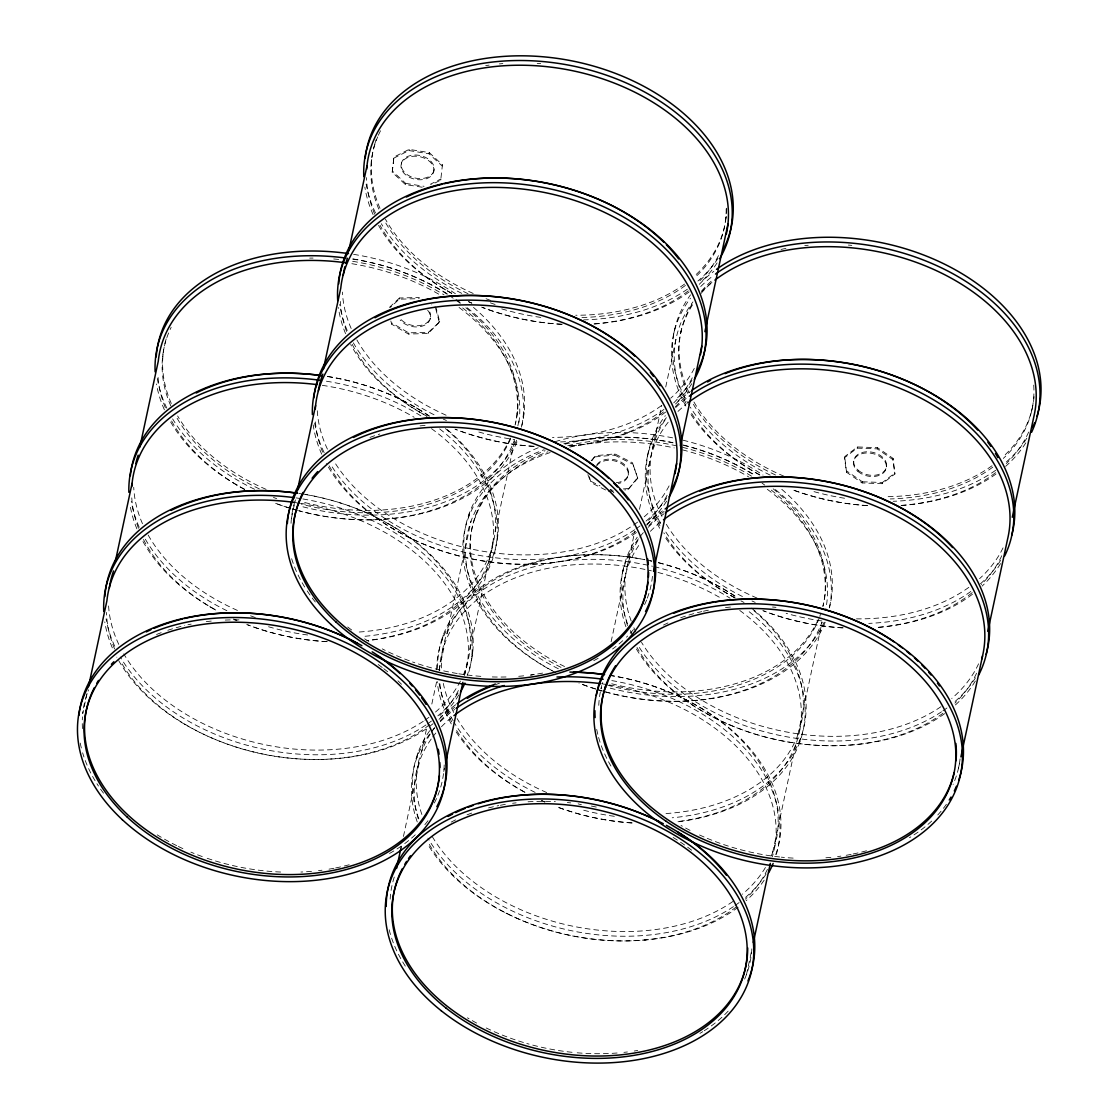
<?xml version="1.0" encoding="UTF-8"?>
<svg xmlns="http://www.w3.org/2000/svg" width="1118" height="1118" viewBox="0 0 1118 1118"><rect width="100%" height="100%" fill="white"/><g stroke="black" fill="none" stroke-linecap="round" stroke-linejoin="round"><path stroke-width="0.75" stroke-dasharray="5 3.75" d="M422.143 187.223L405.401 184.54L392.222 172.298L393.927 157.051L409.16 149.379L429.256 152.607L442.435 164.849L440.73 180.096L431.59 184.694M392.222 172.298L393.927 157.051M87.064 693.356L82.732 713.55A183.086 126.725 12.1 0 1 88.602 689.82M162.571 356.977L163.074 354.63M291.421 518.347L295.39 499.844M371.26 161.789L371.763 159.441M401.334 163.871L401.586 162.697M393.676 158.225L408.909 150.553L409.16 149.379M405.401 184.54L405.652 183.366L392.474 171.124M439.709 321.746L428.152 333.499L408.363 334.03L391.677 324.192L391.929 323.018L408.615 332.843L428.404 332.326L439.709 321.746L435.908 307.31L431.744 304.851M442.435 164.849L442.183 166.023L429.005 153.781L429.256 152.607M399.196 299.177L399.447 298.003L419.236 297.486L418.984 298.66L399.196 299.177L390.406 307.408M433.574 172.102A16.644 11.515 12.1 0 0 412.276 156.352A16.644 11.515 12.1 0 0 406.519 175.498A16.644 11.515 12.1 0 0 433.574 172.102L433.826 170.928A16.644 11.515 12.1 0 0 412.528 155.178A16.644 11.515 12.1 0 0 406.77 174.324A16.644 11.515 12.1 0 0 433.826 170.928M440.73 180.096L440.981 178.922L430.318 184.288M408.363 334.03L408.615 332.843M430.039 319.273L430.29 318.099M428.152 333.499L428.404 332.326M417 757.459L418.006 752.763M442.169 639.985L443.189 635.29M468.372 517.83L469.378 513.12M403.444 836.46L419.683 760.729M421.696 751.324L427.132 726.001M431.827 704.047L436.537 682.092M439.067 670.269L444.866 643.255M446.879 633.864L471.055 521.086M475.248 517.313L475.751 514.965M517.033 413.898L517.536 411.536M443.762 771.518L444.475 768.15M464.319 675.579L467.939 658.754M469.951 649.348L493.122 541.28M495.134 531.889L514.615 440.995M517.858 425.846L519.311 419.11M471.712 656.923L472.732 652.227M496.895 539.463L497.901 534.767M523.084 417.293L524.104 412.598M591.981 460.658L595.503 455.683L614.886 453.908L632.481 462.782L637.735 478.28L627.925 489.684L624.696 489.977M605.607 489.977L590.947 482.585L589.368 476.631M595.251 456.871L614.634 455.082L614.886 453.908M628.19 475.234L628.442 474.06M637.735 478.28L632.481 462.782M627.925 489.684L637.987 477.106M622.433 573.059L623.439 568.349M647.615 455.585L648.622 450.889M673.805 333.43L674.811 328.72M601.722 685.53L601.009 688.898A183.086 126.725 12.1 0 1 602.742 682.525M611.113 641.774L625.172 576.133M627.198 566.728L634.8 531.274M639.496 509.319L650.355 458.659M652.381 449.268L661.758 405.499M665.727 386.996L676.544 336.504M680.806 332.521L681.309 330.173M725.708 218.695L726.211 216.347M844.453 457.807L844.705 456.633L857.422 446.962L877.476 447.689L893.1 458.408L894.903 474.004L882.186 483.689L862.146 482.948L846.522 472.229L844.453 457.807L857.171 448.136L877.225 448.863L892.849 459.582L894.903 474.004M846.522 472.229L844.705 456.633M819.871 616.465L820.374 614.117M853.481 462.6L853.733 461.427M857.171 448.136L857.422 446.962M746.503 974.477L751.925 949.238M772.692 852.321L795.862 744.253M797.875 734.847L822.051 622.083A183.086 126.725 12.1 0 1 603.972 691.539M799.552 742.813L800.572 738.118M862.146 482.948L862.397 481.774L846.773 471.055M877.225 448.863L877.476 447.689M882.186 483.689L882.437 482.515L895.155 472.83M886.378 466.863L886.63 465.689M892.849 459.582L893.1 458.408M1031.676 410.851L1032.18 408.503M958.378 768.681L960.18 760.254M591.143 460.756L595.503 455.683M389.399 307.408L399.447 298.003M608.793 490.285L612.021 489.991M623.327 488.943L628.176 488.51M608.541 491.459L613.391 491.012M571.508 555.632L572.919 555.632M696.011 700.315L697.422 700.301M644.639 939.945L646.05 939.931M372.895 519.772L374.013 519.772M530.198 564.199L531.329 564.199M321.523 759.401L322.641 759.401M822.345 745.566L823.183 745.58M862.397 481.774L882.437 482.515M408.909 150.553L429.005 153.781M405.652 183.366L424.071 186.315M729.006 724.548L729.844 724.925M710.503 582.017L711.607 582.506M685.32 699.477L686.424 699.966M505.951 913.071L507.055 913.56M444.559 289.324L445.9 289.939M416.189 407.888L417.531 408.517M418.37 411.494L419.711 412.109M391.007 525.362L392.348 525.977M393.187 528.954L394.528 529.569M235.884 484.527L237.226 485.142M209.695 606.683L211.036 607.312M184.512 724.157L185.854 724.771M614.634 455.082L632.229 463.956M591.198 481.411L600.003 485.855M587.886 474.633L590.947 482.585M435.657 308.484L439.458 322.92M390.839 320.992L391.677 324.192M975.343 681.044A186.427 129.031 12.1 0 1 954.227 706.003M944.626 713.661A186.427 129.031 12.1 0 1 636.156 648.594M625.912 626.709A186.427 129.031 12.1 0 1 639.119 537.842M640.153 536.5A186.427 129.031 12.1 0 1 643.395 532.545M648.091 527.416A186.427 129.031 12.1 0 1 664.106 513.679M976.573 673.218A183.086 126.725 12.1 0 1 954.898 703.166M942.935 713.256A183.086 126.725 12.1 0 1 637.022 647.476M627.519 625.591A183.086 126.725 12.1 0 1 638.713 545.542M650.383 531.316A183.086 126.725 12.1 0 1 660.71 521.938M975.441 677.829A186.427 129.031 12.1 0 1 953.892 702.481M946.974 707.974A186.427 129.031 12.1 0 1 942.893 710.88M941.482 711.831A186.427 129.031 12.1 0 1 638.043 645.352M632.383 635.038A186.427 129.031 12.1 0 1 630.133 630.203M627.505 623.662A186.427 129.031 12.1 0 1 637.218 537.213M646.707 525.264A186.427 129.031 12.1 0 1 662.457 510.954M978.585 663.812A183.086 126.725 12.1 0 1 951.739 698.457M940.937 706.716A183.086 126.725 12.1 0 1 641.522 642.347M635.974 632.229A183.086 126.725 12.1 0 1 633.766 627.477M631.195 621.049A183.086 126.725 12.1 0 1 640.726 536.137M648.901 525.67A183.086 126.725 12.1 0 1 664.106 511.443M1001.756 555.744A183.086 126.725 12.1 0 1 981.311 584.49M972.199 592.638A183.086 126.725 12.1 0 1 876.847 627.422M842.511 627.869A183.086 126.725 12.1 0 1 762.783 610.61M744.043 602.448A183.086 126.725 12.1 0 1 740.955 600.911M734.861 597.739A183.086 126.725 12.1 0 1 663.84 532.853M659.927 525.726A183.086 126.725 12.1 0 1 668.802 421.458M678.011 411.41A183.086 126.725 12.1 0 1 685.893 404.464M1000.526 563.584A186.427 129.031 12.1 0 1 982.051 586.153M972.478 594.217A186.427 129.031 12.1 0 1 876.484 627.561M843.251 627.869A186.427 129.031 12.1 0 1 763.692 610.917M735.183 598.018A186.427 129.031 12.1 0 1 664.022 535.466M659.676 528.227A186.427 129.031 12.1 0 1 666.384 417.713M675.775 407.483A186.427 129.031 12.1 0 1 686.62 398.19M1000.61 560.356A186.427 129.031 12.1 0 1 980.416 583.834M970.815 591.492A186.427 129.031 12.1 0 1 868.756 623.383M821.814 620.937A186.427 129.031 12.1 0 1 786.136 613.335M755.195 602.392A186.427 129.031 12.1 0 1 751.981 600.981M742.436 596.509A186.427 129.031 12.1 0 1 665.028 530.77M660.682 523.531A186.427 129.031 12.1 0 1 665.308 415.672M675.524 404.017A186.427 129.031 12.1 0 1 690.295 391.524M1003.042 547.876A183.086 126.725 12.1 0 1 979.55 578.677M968.817 587.355A183.086 126.725 12.1 0 1 856.458 618.869M757.04 598.06A183.086 126.725 12.1 0 1 665.853 523.462M661.94 516.32A183.086 126.725 12.1 0 1 665.909 418.677M675.216 406.938A183.086 126.725 12.1 0 1 687.905 395.073M1028.644 432.051A183.086 126.725 12.1 0 1 1006.27 463.537M995.607 472.648A183.086 126.725 12.1 0 1 901.332 505.392M867.023 505.602A183.086 126.725 12.1 0 1 790.552 489.055M759.541 474.745A183.086 126.725 12.1 0 1 690.03 410.697M686.117 403.556A183.086 126.725 12.1 0 1 692.936 301.916M701.755 291.686A183.086 126.725 12.1 0 1 712.082 282.309M1025.793 442.896A186.427 129.031 12.1 0 1 1005.599 466.374M995.998 474.018A186.427 129.031 12.1 0 1 900.94 505.518M867.736 505.602A186.427 129.031 12.1 0 1 791.488 489.363M759.835 475.024A186.427 129.031 12.1 0 1 690.211 413.311M685.865 406.058A186.427 129.031 12.1 0 1 690.491 298.213M700.707 286.543A186.427 129.031 12.1 0 1 712.809 276.02M1026.813 438.2A186.427 129.031 12.1 0 1 1005.264 462.838M995.649 470.301A186.427 129.031 12.1 0 1 893.184 501.283M844.551 498.251A186.427 129.031 12.1 0 1 810.648 490.69M770.204 475.122A186.427 129.031 12.1 0 1 690.295 407.162M689.415 405.722A186.427 129.031 12.1 0 1 690.505 294.859M699.267 284.349A186.427 129.031 12.1 0 1 713.829 271.325M960.082 758.898A183.086 126.725 12.1 0 1 953.095 784.445M866.492 850.77A183.086 126.725 12.1 0 1 859.728 852.517M858.023 852.922A183.086 126.725 12.1 0 1 852.852 854.04M851.119 854.39A183.086 126.725 12.1 0 1 845.879 855.34M840.876 856.122A183.086 126.725 12.1 0 1 837.578 856.584M830.884 857.352A183.086 126.725 12.1 0 1 822.373 858.037M793.151 858.107A183.086 126.725 12.1 0 1 781.314 857.157M779.609 856.975A183.086 126.725 12.1 0 1 705.668 837.689M704.088 837.005A183.086 126.725 12.1 0 1 699.365 834.894M690.058 830.367A183.086 126.725 12.1 0 1 681.016 825.475M598.773 705.346A183.086 126.725 12.1 0 1 600.645 690.505M1033.731 385.109A179.76 124.419 12.1 0 1 1003.293 458.422M992.784 467.156A179.76 124.419 12.1 0 1 890.277 498.949M775.543 475.01A179.76 124.419 12.1 0 1 692.545 402.759M687.849 393.494A179.76 124.419 12.1 0 1 693.118 303.956M701.028 293.461A179.76 124.419 12.1 0 1 713.032 281.526M781.021 249.44A179.76 124.419 12.1 0 1 786.122 248.378M804.778 245.597A179.76 124.419 12.1 0 1 808.216 245.261M848.352 245.08A179.76 124.419 12.1 0 1 851.804 245.373M1034.08 396.68A179.76 124.419 12.1 0 1 1002.539 457.234M992.001 465.759A179.76 124.419 12.1 0 1 885.484 496.699M784.081 476.268A179.76 124.419 12.1 0 1 693.873 401.879M689.121 392.781A179.76 124.419 12.1 0 1 693.621 301.608M701.531 291.113A179.76 124.419 12.1 0 1 712.236 280.311M946.401 804.261A186.427 129.031 12.1 0 1 936.674 816.126M931.685 821.073A186.427 129.031 12.1 0 1 909.479 837.675M610.973 766.068A186.427 129.031 12.1 0 1 598.2 735.923M597.781 734.274A186.427 129.031 12.1 0 1 596.705 729.327M663.491 625.06A179.76 124.419 12.1 0 1 671.359 621.44M680.666 617.779A179.76 124.419 12.1 0 1 701.769 611.616M703.46 611.225A179.76 124.419 12.1 0 1 708.56 610.162M725.498 607.577A179.76 124.419 12.1 0 1 730.655 607.046M772.524 607.018A179.76 124.419 12.1 0 1 775.976 607.34M764.153 880.173A186.427 129.031 12.1 0 1 746.139 900.675M738.118 907.257A186.427 129.031 12.1 0 1 427.789 844.328M417.238 821.926A186.427 129.031 12.1 0 1 430.276 733.254M431.352 731.843A186.427 129.031 12.1 0 1 434.734 727.72M440.324 721.697A186.427 129.031 12.1 0 1 454.663 709.441M611.826 680.596A186.427 129.031 12.1 0 1 775.487 857.115M767.423 869.385A183.086 126.725 12.1 0 1 745.399 899.138M736.427 906.81A183.086 126.725 12.1 0 1 428.18 842.385M418.23 818.809A183.086 126.725 12.1 0 1 431.702 738.355M432.736 736.958A183.086 126.725 12.1 0 1 435.978 732.849M441.442 726.77A183.086 126.725 12.1 0 1 452.58 716.694M602.56 683.936A183.086 126.725 12.1 0 1 607.647 684.677M609.338 684.957A183.086 126.725 12.1 0 1 772.342 856.765M766.123 873.996A186.427 129.031 12.1 0 1 744.56 898.229M739.124 902.561A186.427 129.031 12.1 0 1 734.861 905.636M733.394 906.642A186.427 129.031 12.1 0 1 427.942 838.179M418.831 818.851A186.427 129.031 12.1 0 1 431.282 728.559M439.025 719.377A186.427 129.031 12.1 0 1 455.669 704.745M530.533 675.118A186.427 129.031 12.1 0 1 534.027 674.573M609.38 675.342A186.427 129.031 12.1 0 1 775.389 855.591M609.659 675.286A183.086 126.725 12.1 0 1 770.833 856.933M765.425 867.484A183.086 126.725 12.1 0 1 742.422 894.204M732.891 901.485A183.086 126.725 12.1 0 1 431.911 835.998M421.877 814.491A183.086 126.725 12.1 0 1 430.779 733.24M431.73 731.801A183.086 126.725 12.1 0 1 434.748 727.552M440.171 720.914A183.086 126.725 12.1 0 1 454.607 707.289M496.071 684.454A183.086 126.725 12.1 0 1 499.369 683.28M739.753 610.442A183.086 126.725 12.1 0 1 797.679 738.816A183.086 126.725 12.1 0 1 676.753 821.73M631.796 822.946A183.086 126.725 12.1 0 1 556.093 806.567M544.704 801.941A183.086 126.725 12.1 0 1 541.531 800.544M524.44 791.977A183.086 126.725 12.1 0 1 455.976 729.425M451.742 721.907A183.086 126.725 12.1 0 1 439.793 682.609M439.444 670.646A183.086 126.725 12.1 0 1 651.389 570.837M658.027 572.472A183.086 126.725 12.1 0 1 720.886 598.13M749.2 611.756A186.427 129.031 12.1 0 1 676.516 821.926M632.187 822.932A186.427 129.031 12.1 0 1 556.149 806.553M544.941 802.039A186.427 129.031 12.1 0 1 541.811 800.67M524.999 792.41A186.427 129.031 12.1 0 1 455.683 731.2M451.281 723.947A186.427 129.031 12.1 0 1 437.138 681.379M436.607 669.836A186.427 129.031 12.1 0 1 652.451 566.253M654.156 566.658A186.427 129.031 12.1 0 1 730.124 598.228M751.575 608.15A186.427 129.031 12.1 0 1 672.239 817.775M614.355 816.308A186.427 129.031 12.1 0 1 580.172 809.292M535.145 792.396A186.427 129.031 12.1 0 1 453.978 722.172M453.125 720.705A186.427 129.031 12.1 0 1 438.801 681.617M437.627 668.536A186.427 129.031 12.1 0 1 644.904 559.713A183.086 126.725 12.1 0 0 441.652 671.527M658.544 562.787A186.427 129.031 12.1 0 1 735.42 596.299M753.923 610.68A183.086 126.725 12.1 0 1 795.667 740.27A183.086 126.725 12.1 0 1 663.393 813.708M581.43 804.75A183.086 126.725 12.1 0 1 578.16 803.842M546.716 792.55A183.086 126.725 12.1 0 1 457.094 718.539M453.754 712.501A183.086 126.725 12.1 0 1 443.315 683.433M658.39 562.647A183.086 126.725 12.1 0 1 736.175 597.11M602.336 691.078A183.086 126.725 12.1 0 1 597.291 689.568M595.615 689.037A183.086 126.725 12.1 0 1 578.984 683.14M552.166 670.66A183.086 126.725 12.1 0 1 552.04 451.924M569.775 447.102A183.086 126.725 12.1 0 1 674.224 447.913M682.567 449.883A183.086 126.725 12.1 0 1 748.599 476.855M767.297 489.279A183.086 126.725 12.1 0 1 825.853 608.653M825.154 622.223A186.427 129.031 12.1 0 1 603.692 691.371M602.043 690.896A186.427 129.031 12.1 0 1 597.082 689.415M595.433 688.912A186.427 129.031 12.1 0 1 579.096 683.14M555.786 672.659A186.427 129.031 12.1 0 1 544.103 449.729M563.863 443.678A186.427 129.031 12.1 0 1 673.511 442.952M683.727 445.327A186.427 129.031 12.1 0 1 754.86 475.15M775.389 489.586A186.427 129.031 12.1 0 1 829.472 607.675M824.176 622.223A186.427 129.031 12.1 0 1 604.698 686.676M558.329 668.746A186.427 129.031 12.1 0 1 538.513 447.605M555.129 441.666A186.427 129.031 12.1 0 1 672.812 437.893M683.042 440.199A186.427 129.031 12.1 0 1 763.021 475.08M781.789 489.335A186.427 129.031 12.1 0 1 829.304 607.926M751.841 948.847A183.086 126.725 12.1 0 1 744.644 979.102M637.693 1050.459A183.086 126.725 12.1 0 1 634.269 1051.018M627.394 1051.968A183.086 126.725 12.1 0 1 623.928 1052.359M617.108 1053.002A183.086 126.725 12.1 0 1 577.195 1052.793M572.053 1052.304A183.086 126.725 12.1 0 1 526.788 1043.471M523.434 1042.479A183.086 126.725 12.1 0 1 482.878 1026.324M476.617 1023.068A183.086 126.725 12.1 0 1 467.45 1017.813M390.168 899.124A183.086 126.725 12.1 0 1 394.361 876.778M728.167 1011.133A186.427 129.031 12.1 0 1 704.242 1030.74M702.747 1031.69A186.427 129.031 12.1 0 1 699.938 1033.381M405.317 966.134A186.427 129.031 12.1 0 1 389.12 929.533M819.298 617.988A179.76 124.419 12.1 0 1 605.802 684.677M561.026 667.376A179.76 124.419 12.1 0 1 547.932 451.784M567.79 445.705A179.76 124.419 12.1 0 1 675.831 445.705M682.623 447.326A179.76 124.419 12.1 0 1 752.162 476.561M762.057 483.144A179.76 124.419 12.1 0 1 764.768 485.1M771.308 490.089A179.76 124.419 12.1 0 1 822.862 606.641M817.887 620.155A179.76 124.419 12.1 0 1 606.305 682.329M564.534 666.51A179.76 124.419 12.1 0 1 545.109 450.708M564.981 444.195A179.76 124.419 12.1 0 1 672.91 442.616M683.126 444.978A179.76 124.419 12.1 0 1 754.105 475.136M773.181 488.832A179.76 124.419 12.1 0 1 822.946 605.956M451.183 822.107A179.76 124.419 12.1 0 1 455.781 819.774M467.031 814.84A179.76 124.419 12.1 0 1 472.048 812.968M488.566 807.909A179.76 124.419 12.1 0 1 498.684 805.603M500.403 805.267A179.76 124.419 12.1 0 1 505.602 804.331M512.603 803.283A179.76 124.419 12.1 0 1 516.139 802.85M528.059 801.788A179.76 124.419 12.1 0 1 555.339 801.648M567.329 802.542A179.76 124.419 12.1 0 1 570.753 802.892M591.408 806.064A179.76 124.419 12.1 0 1 596.551 807.126M673.134 837.452A179.76 124.419 12.1 0 1 692.475 850.868M596.551 466.122A16.644 11.515 12.1 0 1 623.299 464.99A16.644 11.515 12.1 0 1 618.366 483.507M596.802 464.948A16.644 11.515 12.1 0 1 624.99 465.102A16.644 11.515 12.1 0 1 614.481 482.71M666.607 501.157A186.427 129.031 12.1 0 1 646.749 524.3M636.408 532.531A186.427 129.031 12.1 0 1 326.316 463.495M321.718 454.215A186.427 129.031 12.1 0 1 313.222 424.966M666.719 497.859A186.427 129.031 12.1 0 1 645.296 521.729M640.125 525.851A186.427 129.031 12.1 0 1 636.03 528.814M634.633 529.778A186.427 129.031 12.1 0 1 331.794 466.332M324.164 452.636A186.427 129.031 12.1 0 1 314.479 422.003M667.083 495.288A183.086 126.725 12.1 0 1 647.196 521.645M635.583 531.497A183.086 126.725 12.1 0 1 328.664 464.92M322.627 452.161A183.086 126.725 12.1 0 1 315.22 418.943M646.581 600.045A183.086 126.725 12.1 0 1 644.471 604.894M542.621 673.078A183.086 126.725 12.1 0 1 535.843 674.252M534.125 674.517A183.086 126.725 12.1 0 1 530.673 675.006M523.699 675.831A183.086 126.725 12.1 0 1 516.642 676.446M506.035 676.963A183.086 126.725 12.1 0 1 489.321 676.837M480.838 676.348A183.086 126.725 12.1 0 1 458.869 673.777M457.192 673.497A183.086 126.725 12.1 0 1 412.584 661.968M409.314 660.78A183.086 126.725 12.1 0 1 382.23 648.873M368.87 641.452A183.086 126.725 12.1 0 1 362.987 637.805M351.681 630.007A183.086 126.725 12.1 0 1 347.628 626.932M291.043 523.308A183.086 126.725 12.1 0 1 295.459 499.578M652.437 576.315A183.086 126.725 12.1 0 1 647.21 598.409M633.473 629.546A186.427 129.031 12.1 0 1 626.457 637.19M622.768 640.684A186.427 129.031 12.1 0 1 612.58 649.013M598.158 658.292A186.427 129.031 12.1 0 1 591.981 661.576M315.332 602.001A186.427 129.031 12.1 0 1 305.605 588.501M304.669 587.006A186.427 129.031 12.1 0 1 290.876 556.051M726.169 208.898A179.76 124.419 12.1 0 1 695.55 276.943M685.432 285.411A179.76 124.419 12.1 0 1 581.961 317.512M495.092 304.459A179.76 124.419 12.1 0 1 490.215 302.782M468.037 293.685A179.76 124.419 12.1 0 1 384.089 220.05M378.806 209.094A179.76 124.419 12.1 0 1 377.674 136.885M378.359 135.292A179.76 124.419 12.1 0 1 380.609 130.624M485.729 65.627A179.76 124.419 12.1 0 1 489.111 65.11M499.383 63.908A179.76 124.419 12.1 0 1 502.848 63.6M537.199 63.391A179.76 124.419 12.1 0 1 540.665 63.628M726.672 208.2A179.76 124.419 12.1 0 1 696.053 274.595M684.565 284.07A179.76 124.419 12.1 0 1 575.728 315.248M490.732 300.435A179.76 124.419 12.1 0 1 482.71 297.43M473.207 293.461A179.76 124.419 12.1 0 1 385.444 219.24M379.994 208.325A179.76 124.419 12.1 0 1 374.237 145.969M374.698 144.306A179.76 124.419 12.1 0 1 376.291 139.373M718.091 258.23A186.427 129.031 12.1 0 1 697.911 281.037M687.402 289.185A186.427 129.031 12.1 0 1 583.708 319.874M540.805 317.4A186.427 129.031 12.1 0 1 501.702 308.875M461.748 293.335A186.427 129.031 12.1 0 1 381.322 223.712M375.536 213.007A186.427 129.031 12.1 0 1 366.131 184.107M717.085 262.926A186.427 129.031 12.1 0 1 700.497 282.505M689.135 291.924A186.427 129.031 12.1 0 1 593.113 324.08M562.242 324.29A186.427 129.031 12.1 0 1 482.738 307.534M471.6 303.034A186.427 129.031 12.1 0 1 468.47 301.65M451.756 293.391A186.427 129.031 12.1 0 1 378.541 225.389M373.091 214.586A186.427 129.031 12.1 0 1 364.845 187.069M718.455 255.659A183.086 126.725 12.1 0 1 697.269 283.259M688.325 290.834A183.086 126.725 12.1 0 1 593.965 323.913M561.474 324.29A183.086 126.725 12.1 0 1 481.592 307.143M471.894 303.16A183.086 126.725 12.1 0 1 468.708 301.748M451.756 293.279A183.086 126.725 12.1 0 1 380.036 225.291M374.67 214.139A183.086 126.725 12.1 0 1 366.522 177.622M694.278 368.423A183.086 126.725 12.1 0 1 670.66 398.232M661.395 405.666A183.086 126.725 12.1 0 1 552.446 437.417M446.124 415.225A183.086 126.725 12.1 0 1 356.726 339.634M351.178 328.51A183.086 126.725 12.1 0 1 342.415 292.077M669.095 485.883A183.086 126.725 12.1 0 1 644.22 516.795M637.595 522.106A183.086 126.725 12.1 0 1 335.26 463.285M327.448 449.184A183.086 126.725 12.1 0 1 317.233 409.551M691.902 380.399A186.427 129.031 12.1 0 1 675.314 399.978M663.952 409.384A186.427 129.031 12.1 0 1 557.519 442.043M478.853 432.023A186.427 129.031 12.1 0 0 514.615 439.556A183.086 126.725 12.1 0 1 298.953 510.842M446.417 420.494A186.427 129.031 12.1 0 1 443.287 419.124M434.036 414.75A186.427 129.031 12.1 0 1 353.358 342.849M347.223 330.495A186.427 129.031 12.1 0 1 339.662 304.529M692.266 377.814A183.086 126.725 12.1 0 1 673.665 402.927M663.477 411.941A183.086 126.725 12.1 0 1 569.537 445.928M533.593 446.348A183.086 126.725 12.1 0 1 455.403 429.312M352.184 344.302A183.086 126.725 12.1 0 0 427.048 416.259A186.427 129.031 12.1 0 1 350.675 344.498M346.58 331.473A183.086 126.725 12.1 0 1 340.403 301.483M369.974 437.417A179.76 124.419 12.1 0 1 379.813 434.008M420.102 425.86A179.76 124.419 12.1 0 1 425.287 425.399M610.428 489.321A179.76 124.419 12.1 0 1 614.117 493.15M691.79 383.698A186.427 129.031 12.1 0 1 675.579 403.472M665.615 412.067A186.427 129.031 12.1 0 1 568.657 446.11M534.32 446.348A186.427 129.031 12.1 0 1 454.942 429.088M345.56 333.639A186.427 129.031 12.1 0 1 338.405 307.492M458.799 694.949A186.427 129.031 12.1 0 1 440.436 717.337M433.057 723.709A186.427 129.031 12.1 0 1 261.878 753.798A186.427 129.031 12.1 0 1 116.803 657.16M112.345 647.867A186.427 129.031 12.1 0 1 104.785 621.901M296.116 497.901A186.427 129.031 12.1 0 1 301.231 498.684M302.922 498.963A186.427 129.031 12.1 0 1 467.911 675.104M458.394 690.491A183.086 126.725 12.1 0 1 437.222 718.077M429.619 724.618A183.086 126.725 12.1 0 1 120.842 661.702M114.609 648.971A183.086 126.725 12.1 0 1 106.476 612.454M300.49 503.324A183.086 126.725 12.1 0 1 464.934 674.154M458.031 693.062A186.427 129.031 12.1 0 1 437.851 715.869M431.436 721.054A186.427 129.031 12.1 0 1 427.342 724.017M425.944 724.981A186.427 129.031 12.1 0 1 120.367 657.035M114.749 646.274A186.427 129.031 12.1 0 1 106.084 618.925M298.827 493.457A186.427 129.031 12.1 0 1 302.237 493.974M305.633 494.547A186.427 129.031 12.1 0 1 467.212 675.23M460.42 681.086A183.086 126.725 12.1 0 1 434.259 713.088M428.921 717.295A183.086 126.725 12.1 0 1 424.686 720.327M423.247 721.32A183.086 126.725 12.1 0 1 123.763 653.862M118.774 644.387A183.086 126.725 12.1 0 1 108.544 604.74M302.503 493.932A183.086 126.725 12.1 0 1 463.411 674.713M431.478 428.627A183.086 126.725 12.1 0 1 489.866 557.533A183.086 126.725 12.1 0 1 367.864 640.418M326.61 641.648A183.086 126.725 12.1 0 1 246.729 624.501M237.016 620.532A183.086 126.725 12.1 0 1 233.83 619.106M143.495 539.505A183.086 126.725 12.1 0 0 216.878 610.638A186.427 129.031 12.1 0 1 142.825 541.224M138.492 528.283A183.086 126.725 12.1 0 1 131.658 494.981M322.319 385.347A183.086 126.725 12.1 0 1 414.177 417.293M439.667 428.907A186.427 129.031 12.1 0 1 366.872 640.684M327.364 641.648A186.427 129.031 12.1 0 1 247.861 624.906M236.737 620.392A186.427 129.031 12.1 0 1 233.592 619.023M136.871 528.828A186.427 129.031 12.1 0 1 129.968 504.428M326.414 381.21A186.427 129.031 12.1 0 1 422.548 416.888M447.27 429.578A186.427 129.031 12.1 0 1 362.707 636.477M307.646 634.996A186.427 129.031 12.1 0 1 266.825 626.248M226.87 610.694A186.427 129.031 12.1 0 1 144.683 538.051M139.219 527.263A186.427 129.031 12.1 0 1 131.267 501.465M327.42 376.514A186.427 129.031 12.1 0 1 429.438 416.036M445.397 428.571A183.086 126.725 12.1 0 1 488.091 558.399A183.086 126.725 12.1 0 1 355.803 632.243M255.281 617.527A183.086 126.725 12.1 0 1 248.741 615.11M237.435 610.428A183.086 126.725 12.1 0 1 148.051 534.837M142.489 523.713A183.086 126.725 12.1 0 1 133.727 487.28M327.686 376.459A183.086 126.725 12.1 0 1 429.298 416.259M297.29 510.381A183.086 126.725 12.1 0 1 292.343 508.969M290.708 508.48A183.086 126.725 12.1 0 1 274.539 502.96M244.562 489.293A183.086 126.725 12.1 0 1 171.347 420.494M165.324 407.735A183.086 126.725 12.1 0 1 157.904 374.516M351.863 263.694A183.086 126.725 12.1 0 1 440.366 295.124M459.051 307.464A183.086 126.725 12.1 0 1 518.319 426M516.949 441.876A186.427 129.031 12.1 0 1 298.73 510.688M297.039 510.227A186.427 129.031 12.1 0 1 275.657 503.338M244.549 489.391A186.427 129.031 12.1 0 1 169.852 420.592M164.402 409.789A186.427 129.031 12.1 0 1 156.45 384.005M352.603 259.055A186.427 129.031 12.1 0 1 447.242 293.782M456.06 299.568A186.427 129.031 12.1 0 1 461.734 303.621M467.212 307.799A186.427 129.031 12.1 0 1 521.491 427.272M516.614 440.31A186.427 129.031 12.1 0 1 299.736 505.979M276.663 498.642A186.427 129.031 12.1 0 1 273.463 497.426M254.597 489.279A186.427 129.031 12.1 0 1 172.633 418.915M166.848 408.21A186.427 129.031 12.1 0 1 157.163 377.563M353.609 254.345A186.427 129.031 12.1 0 1 455.627 293.88M473.473 307.408A186.427 129.031 12.1 0 1 521.268 427.509M436.523 798.49A183.086 126.725 12.1 0 1 434.231 803.255M349.165 864.759A183.086 126.725 12.1 0 1 342.192 866.52M340.557 866.897A183.086 126.725 12.1 0 1 335.61 867.945M333.933 868.281A183.086 126.725 12.1 0 1 328.874 869.175M321.984 870.209A183.086 126.725 12.1 0 1 318.504 870.656M311.489 871.369A183.086 126.725 12.1 0 1 300.882 872.04M280.632 872.04A183.086 126.725 12.1 0 1 203.909 857.157M202.26 856.57A183.086 126.725 12.1 0 1 190.871 852.126M182.891 848.618A183.086 126.725 12.1 0 1 178.181 846.396M176.63 845.627A183.086 126.725 12.1 0 1 157.233 834.853M82.453 728.601A183.086 126.725 12.1 0 1 82.453 716.848M444.195 764.894A183.086 126.725 12.1 0 1 437.222 796.882M427.97 820.738A186.427 129.031 12.1 0 1 422.534 827.348M415.267 834.811A186.427 129.031 12.1 0 1 402.536 845.208M401.152 846.186A186.427 129.031 12.1 0 1 387.946 854.334M103.513 793.179A186.427 129.031 12.1 0 1 96.917 783.704M95.072 780.713A186.427 129.031 12.1 0 1 82.634 752.819M81.335 747.984A186.427 129.031 12.1 0 1 80.203 742.827M510.605 438.801A179.76 124.419 12.1 0 1 301.413 504.134M299.722 503.687A179.76 124.419 12.1 0 1 294.677 502.248M259.348 488.873A179.76 124.419 12.1 0 1 176.253 416.79M170.802 405.862A179.76 124.419 12.1 0 1 171.152 327.364M309.686 258.104A179.76 124.419 12.1 0 1 313.068 258.076M333.709 258.971A179.76 124.419 12.1 0 1 338.908 259.474M352.631 261.305A179.76 124.419 12.1 0 1 444.056 294.9M462.684 307.939A179.76 124.419 12.1 0 1 515.37 424.015M510.423 438.032A179.76 124.419 12.1 0 1 301.916 501.786M266.098 489.349A179.76 124.419 12.1 0 1 177.636 415.966M171.306 403.514A179.76 124.419 12.1 0 1 167.043 336.197M353.134 258.943A179.76 124.419 12.1 0 1 447.549 294.453M449.031 295.404A179.76 124.419 12.1 0 1 454.83 299.372M456.256 300.379A179.76 124.419 12.1 0 1 460.462 303.481M465.857 307.729A179.76 124.419 12.1 0 1 515.049 425.008M156.548 634.507A179.76 124.419 12.1 0 1 161.299 632.62M167.812 630.286A179.76 124.419 12.1 0 1 184.736 625.493M187.936 624.78A179.76 124.419 12.1 0 1 191.192 624.096M206.271 621.65A179.76 124.419 12.1 0 1 211.414 621.063M225.277 620.071A179.76 124.419 12.1 0 1 242.34 619.973M378.191 664.525A179.76 124.419 12.1 0 1 382.384 667.628M383.767 668.676A179.76 124.419 12.1 0 1 387.792 671.876M397.938 680.792A179.76 124.419 12.1 0 1 401.753 684.523M427.663 310.259A16.644 11.515 12.1 0 1 422.967 325.883A16.644 11.515 12.1 0 1 400.174 320.069M429.787 312.02A16.644 11.515 12.1 0 1 421.346 325.268A16.644 11.515 12.1 0 1 400.426 318.896M857.967 471.433A16.644 11.515 12.1 0 0 885.694 469.798A16.644 11.515 12.1 0 0 866.129 452.986A16.644 11.515 12.1 0 0 857.967 471.433M858.219 470.259A16.644 11.515 12.1 0 0 885.945 468.624A16.644 11.515 12.1 0 0 866.38 451.798A16.644 11.515 12.1 0 0 858.219 470.259M651.752 561.166A186.427 129.031 12.1 0 0 646.623 560.062A183.086 126.725 12.1 0 1 651.724 561.054"/><path stroke-width="1.5" d="M88.504 686.62L106.909 600.785A183.086 126.725 12.1 0 1 293.782 502.345M115.433 560.998L132.092 483.325M139.876 446.99L158.281 361.156A183.086 126.725 12.1 0 1 345.155 262.702M297.556 489.74L315.597 405.582M323.395 369.178L340.78 288.123A183.086 126.725 12.1 0 1 540.539 191.737A183.086 126.725 12.1 0 1 700.483 354.685M348.928 250.111L366.97 165.953M396.583 868.434L401.278 846.564M445.565 763.105L462.88 682.315M653.527 571.27L676.614 463.551M680.443 445.705L701.797 346.077M704.899 331.641L727.986 223.921M753.364 942.502L770.316 863.403M960.907 756.9L982.554 655.903M987.823 631.321L1007.737 538.443A183.086 126.725 12.1 0 0 903.065 389.651A183.086 126.725 12.1 0 0 688.674 402.284M1012.279 517.271L1033.926 416.273A183.086 126.725 12.1 0 0 929.254 267.481A183.086 126.725 12.1 0 0 714.863 280.129M665.462 512.715A186.427 129.031 12.1 0 1 896.482 510.688A186.427 129.031 12.1 0 1 978.711 675.006M663.491 519.758A183.086 126.725 12.1 0 1 880.02 508.047A183.086 126.725 12.1 0 1 981.744 659.103M716.484 269.354A186.427 129.031 12.1 0 1 938.337 261.207A186.427 129.031 12.1 0 1 1036.917 416.441M1034.639 422.856A186.427 129.031 12.1 0 1 1032.599 427.579M715.478 274.05A186.427 129.031 12.1 0 1 944.836 269.508A186.427 129.031 12.1 0 1 1031.593 432.275M665.112 508.983A186.427 129.031 12.1 0 1 885.875 500.347A186.427 129.031 12.1 0 1 986.034 654.449M673.665 613.293A183.086 126.725 12.1 0 1 713.494 602.239M715.24 601.945A183.086 126.725 12.1 0 1 893.925 641.83M898.243 644.876A183.086 126.725 12.1 0 1 902.478 648.021M906.614 651.263A183.086 126.725 12.1 0 1 910.611 654.589M914.496 657.985A183.086 126.725 12.1 0 1 918.241 661.437M921.833 664.958A183.086 126.725 12.1 0 1 925.257 668.522M928.723 672.337A183.086 126.725 12.1 0 1 931.014 674.992M937.457 683.196A183.086 126.725 12.1 0 1 939.441 685.991M596.243 695.452A186.427 129.031 12.1 0 1 810.83 605.998A186.427 129.031 12.1 0 1 958.825 779.847M956.421 786.234A186.427 129.031 12.1 0 1 954.297 790.929M951.041 797.022A186.427 129.031 12.1 0 1 949.238 799.985M595.139 717.574A186.427 129.031 12.1 0 1 594.916 710.699M707.554 381.951A183.086 126.725 12.1 0 1 710.615 380.302M725.037 373.664A183.086 126.725 12.1 0 1 977.733 430.081M987.795 442.183A183.086 126.725 12.1 0 1 990.814 446.361M995.411 453.433A183.086 126.725 12.1 0 1 997.899 457.709M699.854 491.137A183.086 126.725 12.1 0 1 952.564 547.554M691.651 390.545A186.427 129.031 12.1 0 1 910.918 382.817A186.427 129.031 12.1 0 1 1011.664 535.368M689.289 396.219A186.427 129.031 12.1 0 1 919.709 392.208A186.427 129.031 12.1 0 1 1004.663 555.995M954.115 772.65A179.76 124.419 12.1 0 1 728.964 848.897A179.76 124.419 12.1 0 1 615.557 665.755M955.876 743.428A179.76 124.419 12.1 0 1 956.016 760.813M773.153 863.431A186.427 129.031 12.1 0 1 768.695 872.697M456.074 708.407A186.427 129.031 12.1 0 1 504.344 685.516M556.974 677.019A186.427 129.031 12.1 0 1 603.203 679.269M448.15 816.42A183.086 126.725 12.1 0 1 452.566 814.1M455.599 812.618A183.086 126.725 12.1 0 1 465.018 808.482M468.246 807.224A183.086 126.725 12.1 0 1 473.18 805.435M478.169 803.786A183.086 126.725 12.1 0 1 659.131 821.646M677.536 831.988A183.086 126.725 12.1 0 1 726.365 875.198M666.37 825.336A186.427 129.031 12.1 0 1 747.97 980.891M386.227 906.46A186.427 129.031 12.1 0 1 478.532 803.171A186.427 129.031 12.1 0 1 663.309 823.714M453.922 715.632A183.086 126.725 12.1 0 1 600.869 683.699M747.69 947.924A179.76 124.419 12.1 0 1 540.218 1049.523A179.76 124.419 12.1 0 1 402.368 868.602M404.828 864.214A179.76 124.419 12.1 0 1 406.617 861.349M408.503 858.526A179.76 124.419 12.1 0 1 410.502 855.773M457.08 703.711A186.427 129.031 12.1 0 1 495.4 684.062M569.9 672.1A186.427 129.031 12.1 0 1 604.209 674.573M467.31 698.345A183.086 126.725 12.1 0 1 492.814 685.683M573.506 672.128A183.086 126.725 12.1 0 1 604.572 674.531M312.369 414.582A186.427 129.031 12.1 0 1 527.752 306.961A186.427 129.031 12.1 0 1 669.151 496.909M315.318 408.881A183.086 126.725 12.1 0 1 514.266 309.001A183.086 126.725 12.1 0 1 674.923 473.864M313.823 398.008A186.427 129.031 12.1 0 1 534.795 303.733A186.427 129.031 12.1 0 1 671.708 489.335M318.295 391.021A183.086 126.725 12.1 0 1 322.836 374.097M374.935 317.778A183.086 126.725 12.1 0 1 417.419 301.594M419.18 301.175A183.086 126.725 12.1 0 1 634.996 356.251M650.369 372.49A183.086 126.725 12.1 0 1 653.499 376.417M656.462 380.386A183.086 126.725 12.1 0 1 660.123 385.71M337.706 300.574A186.427 129.031 12.1 0 1 550.545 188.956A186.427 129.031 12.1 0 1 694.334 379.435M338.726 283.902A186.427 129.031 12.1 0 1 557.63 185.686A186.427 129.031 12.1 0 1 696.891 371.875M343.212 275.28A183.086 126.725 12.1 0 1 344.875 266.699M345.797 263.317A183.086 126.725 12.1 0 1 347.405 258.286M406.379 197.061A183.086 126.725 12.1 0 1 442.602 184.135M444.363 183.715A183.086 126.725 12.1 0 1 663.952 242.396M666.398 244.856A183.086 126.725 12.1 0 1 678.682 258.943M366.69 169.251A183.086 126.725 12.1 0 1 565.638 69.372A183.086 126.725 12.1 0 1 726.295 234.235M363.797 176.672A186.427 129.031 12.1 0 1 579.054 67.318A186.427 129.031 12.1 0 1 719.699 258.705M365.195 158.379A186.427 129.031 12.1 0 1 586.167 64.103A186.427 129.031 12.1 0 1 723.08 249.705M287.354 523.531A186.427 129.031 12.1 0 1 506.258 425.315A186.427 129.031 12.1 0 1 645.519 611.504M353.526 437.431A183.086 126.725 12.1 0 1 608.807 478.42M613.81 483.242A183.086 126.725 12.1 0 1 617.415 486.973M619.735 489.502A183.086 126.725 12.1 0 1 628.316 499.9M647.965 582.171A179.76 124.419 12.1 0 1 433.882 671.093A179.76 124.419 12.1 0 1 303.048 492.423M312.09 478.238A179.76 124.419 12.1 0 1 317.666 471.572M647.755 559.028A179.76 124.419 12.1 0 1 648.314 564.045M648.608 572.346A179.76 124.419 12.1 0 1 648.426 577.251M464.92 683.084A186.427 129.031 12.1 0 1 460.462 692.112M103.75 611.504A186.427 129.031 12.1 0 1 294.397 497.678M104.854 596.565A186.427 129.031 12.1 0 1 297.122 493.206M78.945 715.38A186.427 129.031 12.1 0 1 361.883 645.687M372.182 651.822A186.427 129.031 12.1 0 1 436.831 806.707M109.354 587.942A183.086 126.725 12.1 0 1 113.547 570.949M171.04 510.465A183.086 126.725 12.1 0 1 297.472 493.178M146.332 631.894A183.086 126.725 12.1 0 1 150.888 629.755M154.005 628.386A183.086 126.725 12.1 0 1 182.555 618.967M184.302 618.547A183.086 126.725 12.1 0 1 357.481 643.381M377.926 655.889A183.086 126.725 12.1 0 1 400.132 673.623M409.901 683.433A183.086 126.725 12.1 0 1 412.193 685.977M415.491 689.848A183.086 126.725 12.1 0 1 419.627 695.103M421.584 697.744A183.086 126.725 12.1 0 1 426.112 704.41M155.123 371.875A186.427 129.031 12.1 0 1 345.769 258.048M156.227 356.935A186.427 129.031 12.1 0 1 348.495 253.576M135.795 463.607A183.086 126.725 12.1 0 1 138.157 455.152M196.223 393.005A183.086 126.725 12.1 0 1 320.978 375.48M130.317 475.751A186.427 129.031 12.1 0 1 322.305 375.746M131.812 486.609A183.086 126.725 12.1 0 1 317.274 384.648M439.472 775.682A179.76 124.419 12.1 0 1 226.381 866.59A179.76 124.419 12.1 0 1 94.373 687.612M96.763 683.28A179.76 124.419 12.1 0 1 98.524 680.415M111.395 664.218A179.76 124.419 12.1 0 1 113.882 661.73M438.256 749.214A179.76 124.419 12.1 0 1 439.081 754.231M439.835 762.574A179.76 124.419 12.1 0 1 439.933 767.535M128.863 492.325A186.427 129.031 12.1 0 1 319.58 380.204M661.856 824.371A186.427 129.031 12.1 0 0 960.11 776.451A186.427 129.031 12.1 0 0 712.557 606.683A186.427 129.031 12.1 0 0 661.856 824.371M666.021 821.199A179.76 124.419 12.1 0 0 953.612 774.998A179.76 124.419 12.1 0 0 714.905 611.294A179.76 124.419 12.1 0 0 666.021 821.199M441.163 1010.686A186.427 129.031 12.1 0 0 748.18 982.442A186.427 129.031 12.1 0 0 519.129 799.971A186.427 129.031 12.1 0 0 441.163 1010.686M445.747 1007.835A179.76 124.419 12.1 0 0 741.807 980.612A179.76 124.419 12.1 0 0 520.932 804.653A179.76 124.419 12.1 0 0 445.747 1007.835M331.054 624.543A186.427 129.031 12.1 0 0 644.499 616.2A186.427 129.031 12.1 0 0 435.699 422.394A186.427 129.031 12.1 0 0 331.054 624.543M336.029 622.041A179.76 124.419 12.1 0 0 638.294 613.992A179.76 124.419 12.1 0 0 436.942 427.104A179.76 124.419 12.1 0 0 336.029 622.041M122.365 819.746A186.427 129.031 12.1 0 0 435.824 811.402A186.427 129.031 12.1 0 0 227.01 617.597A186.427 129.031 12.1 0 0 122.365 819.746M127.34 817.244A179.76 124.419 12.1 0 0 429.605 809.194A179.76 124.419 12.1 0 0 228.254 622.307A179.76 124.419 12.1 0 0 127.34 817.244"/></g></svg>
